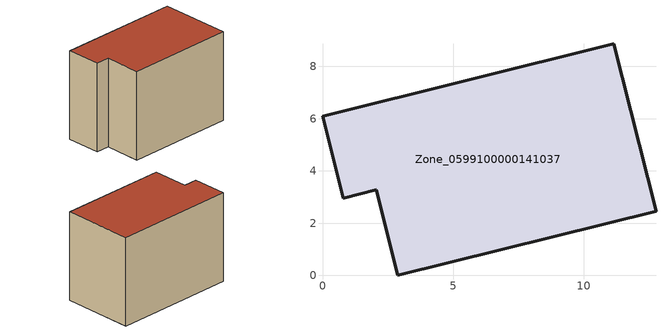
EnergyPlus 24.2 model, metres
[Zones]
Zone_0599100000141037
 floor ground (C_G): 2.05,3.27 0.79,2.95 0,6.09 11.15,8.87 12.76,2.46 2.87,0 z0
 wall outside (C_F): 11.15,8.87 0,6.09 0.79,2.95 2.05,3.27 2.87,0 12.76,2.46 11.15,8.87 z0:8.29
 roof outside (C_R): 2.87,0 12.76,2.46 11.15,8.87 0,6.09 0.79,2.95 2.05,3.27 z8.29
[BUILDING]
Pand.0599100000141037: North Axis=0; Terrain=City; Loads Convergence Tolerance Value=0.04; Temperature Convergence Tolerance Value=0.4; Solar Distribution=FullExterior; Maximum Number of Warmup Days=25; Minimum Number of Warmup Days=1
[Site:Location]
Rotterdam.The.Hague.AP_ZH_NLD Design_Conditions: Latitude=51.96; Longitude=4.45; Time Zone=1; Elevation=-4.5
[SITE:GROUNDTEMPERATURE:BUILDINGSURFACE]
18, 18, 18, 18, 18, 18, 18, 18, 18, 18, 18, 18
[MATERIAL] Thermal Absorptance=0.9; Solar Absorptance=0.7; Visible Absorptance=0.7
Name | Roughness | Thickness | Conductivity | Density | Specific Heat
G.TI.1975-1991 | MediumSmooth | 0.15 | 0.288461 | 540 | 1210
F.TI.1975-1991 | Rough | 0.3 | 0.230769 | 1920 | 840
R.TI.1975-1991 | MediumRough | 0.2 | 0.153846 | 1500 | 1000
[CONSTRUCTION]
C_G: G.TI.1975-1991
C_F: F.TI.1975-1991
C_R: R.TI.1975-1991
[ZONE]
Zone_0599100000141037: Type=1; Multiplier=1; Ceiling Height=Autocalculate; Volume=Autocalculate; Floor Area=autocalculate; Part of Total Floor Area=Yes
[ZONEINFILTRATION:DESIGNFLOWRATE]
Infil_Zone_0599100000141037: Zone or ZoneList or Space or SpaceList=Zone_0599100000141037; Schedule=AlwaysOn; Design Flow Rate Calculation Method=Flow/Area; Flow Rate per Floor Area=0.003; Constant Term Coefficient=1; Temperature Term Coefficient=0; Velocity Term Coefficient=0; Velocity Squared Term Coefficient=0
[HVACTEMPLATE:ZONE:IDEALLOADSAIRSYSTEM]
Zone_0599100000141037: Maximum Heating Supply Air Temperature=50; Minimum Cooling Supply Air Temperature=13; Maximum Heating Supply Air Humidity Ratio=0.0156; Minimum Cooling Supply Air Humidity Ratio=0.0077; Heating Limit=NoLimit; Cooling Limit=NoLimit; Dehumidification Control Type=ConstantSensibleHeatRatio; Cooling Sensible Heat Ratio=0.7; Dehumidification Setpoint=60; Humidification Control Type=None; Humidification Setpoint=30; Outdoor Air Method=None; Outdoor Air Flow Rate per Person=0.00944; Outdoor Air Flow Rate per Zone Floor Area=0; Outdoor Air Flow Rate per Zone=0; Demand Controlled Ventilation Type=None; Outdoor Air Economizer Type=NoEconomizer; Heat Recovery Type=None; Sensible Heat Recovery Effectiveness=0.7; Latent Heat Recovery Effectiveness=0.65
[ZONECONTROL:THERMOSTAT]
ThermostatControl_Zone_0599100000141037: Zone or ZoneList=Zone_0599100000141037; Control Type Schedule=DualSetpointControlType; Control 1=Thermostat_Zone_0599100000141037; Temperature Difference Between Cutout And Setpoint=0
[THERMOSTATSETPOINT:DUALSETPOINT]
Thermostat_Zone_0599100000141037: Heating Setpoint Temperature Schedule=HeatingSetpoint_Zone_0599100000141037; Cooling Setpoint Temperature Schedule=CoolingSetpoint_Zone_0599100000141037
[SCHEDULE:COMPACT]
HeatingSetpoint_Zone_0599100000141037: Through: 12/31, For: AllDays, Until: 24:00, 21
CoolingSetpoint_Zone_0599100000141037: Through: 12/31, For: AllDays, Until: 24:00, 24
DualSetpointControlType: Through: 12/31, For: AllDays, Until: 24:00, 4
AlwaysOn: Through: 12/31, For: AllDays, Until: 24:00, 1
